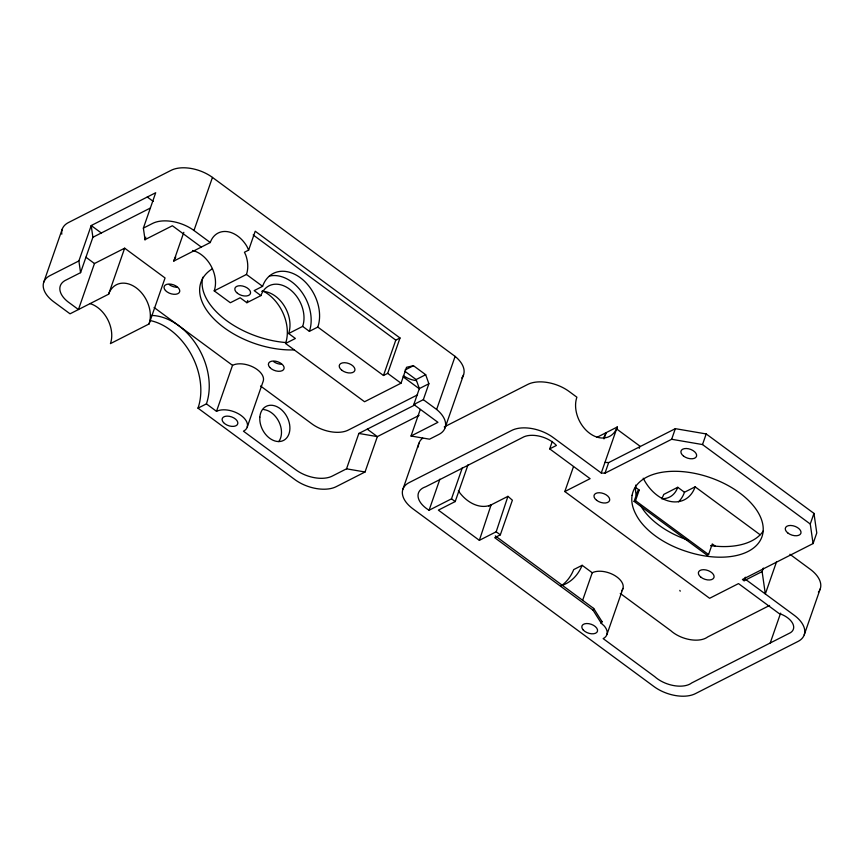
<?xml version="1.0" encoding="UTF-8"?>
<svg xmlns="http://www.w3.org/2000/svg" width="864" height="864" viewBox="0 0 864 864"><rect width="100%" height="100%" fill="white"/><g stroke="black" fill="none" stroke-linecap="round" stroke-linejoin="round"><path stroke-width="1.3" d="M635.753 485.071L635.504 487.458A68.278 38.772 19.2 0 0 636.314 495.353M467.996 464.843L455.198 501.563L438.383 510.127L479.358 540.335L491.108 504.889A33.599 24.278 63 0 1 458.32 490.817M479.358 540.335L496.184 531.781L507.935 496.336L512.384 500.213L500.332 534.838L494.716 537.689L593.05 610.189L601.43 623.441L604.012 625.741A18.209 10.336 19.2 0 1 603.158 638.604L654.674 676.598A24.138 13.705 19.2 0 0 691.708 682.938L790.42 632.718A17.993 10.217 19.2 0 0 778.918 613.397L738.504 583.6L709.614 598.298L564.818 491.54L573.48 466.679M262.591 286.34L246.456 274.46A27.313 19.732 63.1 0 0 245.765 255.085L244.447 252.245L248.648 250.106L255.215 231.217L400.01 337.986L387.688 373.367L383.476 375.505L317.801 327.067A37.325 26.968 63.1 0 0 300.294 277.69A37.325 26.968 63.1 0 0 262.591 286.34L254.178 290.617L260.917 295.596A28.22 20.39 63.1 0 1 289.429 289.051A28.22 20.39 63.1 0 1 302.659 326.387L309.388 331.344L317.801 327.067M43.751 282.236L62.23 229.165M89.899 303.556A27.313 19.742 63 0 1 110.441 343.613L149.04 323.968L165.056 277.97L124.654 248.184L94.468 263.531L78.451 309.539L69.919 303.253A25.888 14.699 19.2 0 1 66.539 279.796L80.568 272.657L78.883 260.928L91.206 225.547L155.693 192.737L143.37 228.118L145.066 239.846L145.768 237.19M80.568 272.657L92.891 237.276L91.206 225.547L101.304 232.999M78.883 260.928L49.993 275.627A30.499 17.323 19.2 0 0 53.762 301.817L70.038 313.816L108.626 294.181L124.654 248.184M248.648 250.106L246.964 246.478A27.313 19.732 63.1 0 0 210.265 242.525L173.815 261.058L183.816 232.33M210.265 242.525L193.968 230.494L212.458 177.412A30.499 17.323 19.2 0 0 171.104 170.338L68.472 222.545A30.499 17.323 19.2 0 0 61.798 234.176M419.126 415.368L377.363 436.612L365.04 471.992L346.529 468.828L332.564 475.934A26.86 15.25 19.2 0 1 295.531 469.595L243.443 431.19A18.209 10.336 19.2 0 0 241.196 415.552A18.209 10.336 19.2 0 0 216.508 411.329L232.524 365.332L154.094 307.498M247.244 427.01L263.272 381.013A18.209 10.336 19.2 0 0 253.346 367.178A18.209 10.336 19.2 0 0 232.524 365.332M346.529 468.828L358.852 433.447L414.99 404.881M383.476 375.505L395.798 340.124L400.01 337.986M262.732 290.812A37.325 26.968 63.1 0 1 285.552 343.472L364.554 401.749L401.015 383.206L406.555 367.286L413.456 365.699L425.682 374.706L428.879 383.746L423.338 399.665L413.802 404.514L437.94 422.323L411.026 436.018L420.271 409.482M413.802 404.514L419.342 388.595L416.135 379.566L404.935 371.304M402.894 489.24L418.91 443.243M411.026 436.018L429.538 439.182L438.847 434.452A30.499 17.323 19.2 0 0 436.633 409.471L455.112 356.389L212.458 177.412M445.09 427.842L463.568 374.76M462.326 467.759L451.505 498.83L429.073 510.246L439.895 479.164M564.818 491.54L590.112 478.667L549.698 448.88L552.301 441.418M603.968 438.89L606.128 432.67A27.313 19.742 63 0 1 603.526 437.659M763.344 568.048L762.113 571.59L744.098 580.748L742.414 579.506L813.078 543.564L810.259 524.016L702.508 444.56L671.652 439.279L604.973 473.202L601.268 472.997L617.285 426.989A27.313 19.742 63 0 1 589.691 433.328A27.313 19.742 63 0 1 576.882 397.202L569.138 391.489A30.499 17.323 19.2 0 0 527.785 384.415L444.247 426.913M604.973 473.202L608.677 462.586L675.346 428.663L706.201 433.944L813.964 513.4L816.772 532.948L813.078 543.564M582.552 600.545L592.24 572.746L582.142 565.294L573.728 569.581A59.692 43.146 63 0 1 561.427 585.673M593.05 610.189L593.665 608.418L495.331 535.918M715.295 546.167L712.271 543.942L708.577 554.558L707.173 555.271L634.1 501.401L637.805 490.784L639.198 490.072L635.504 487.339M634.1 501.401L635.504 500.688L639.198 490.072M600.901 622.976L601.517 621.205L602.046 621.67L601.43 623.441M671.652 439.279L675.346 428.663M606.96 634.424L622.976 588.427M702.508 444.56L706.201 433.944M744.098 580.748L745.33 577.217M776.585 561.632L765.331 593.957L762.113 571.59M810.259 524.016L813.964 513.4M770.224 642.989L780.613 613.148M804.233 634.835L820.249 588.838M92.891 237.276L150.228 208.105M143.37 228.118L152.626 223.409A30.499 17.323 19.2 0 1 193.968 230.494M144.882 239.717L172.379 225.742L201.301 247.082M192.542 250.495A27.313 19.732 63.1 0 1 214.207 290.855L246.456 274.46M214.207 290.855L230.342 302.746L240.16 297.756L246.888 302.724L260.917 295.596M261.684 291.319A28.22 20.39 63.1 0 1 284.051 305.564A28.22 20.39 63.1 0 1 288.641 333.515L302.659 326.387M285.552 343.472L295.369 338.483L288.641 333.515M149.818 320.468A59.173 42.768 63 0 1 197.996 408.164L206.41 403.877L216.508 411.329M405.108 369.943L413.456 365.699M416.135 379.566L425.682 374.706M419.342 388.595L428.879 383.746M417.528 394.859L348.581 429.937A26.86 15.25 19.2 0 1 311.548 423.598L260.55 385.992M365.04 471.992L336.215 486.67A30.499 17.323 19.2 0 1 294.862 479.585L197.996 408.164M549.698 448.88L556.427 445.457A21.762 12.355 19.2 0 0 524.005 436.774L425.693 486.788A24.138 13.705 19.2 0 0 429.073 510.246M596.927 437.346L617.285 426.989M488.776 506.077L507.935 496.336M760.115 534.751L695.131 486.832L684.472 492.253L677.743 487.285L663.714 494.435A28.22 20.39 63 0 1 661.673 498.658M769.586 605.459L707.724 636.93A24.138 13.705 19.2 0 1 670.702 630.601L620.255 593.406M604.962 462.38L608.677 462.586M358.852 433.447L377.363 436.612L367.265 429.16M789.912 554.267L810.238 569.257A30.499 17.323 19.2 0 1 819.774 589.972M616.399 428.782L639.911 446.116A37.325 26.968 63 0 0 639.23 448.33M601.268 472.997L553.122 437.486A30.499 17.323 19.2 0 0 511.769 430.412L409.136 482.62A30.499 17.323 19.2 0 0 412.916 508.82L654.016 686.588A30.499 17.323 19.2 0 0 695.358 693.662L797.99 641.455A30.499 17.323 19.2 0 0 794.21 615.254L746.064 579.755M635.504 500.688L708.577 554.558M253.174 234.954L395.798 340.124M403.121 376.823L419.332 388.778M423.338 399.665L436.633 409.471M147.28 197.014L153.241 201.409M451.505 498.83L455.198 501.563M496.184 531.781L500.332 534.838M85.946 257.245L94.468 263.531M387.688 373.367L401.015 383.206M593.665 608.418L602.046 621.67M679.838 590.371L680.206 591.203M763.43 530.734A68.278 38.772 19.2 0 1 719.55 546.469L715.1 546.156A68.278 38.772 19.2 0 1 710.586 545.627M687.755 540.032A65.74 37.336 19.2 0 1 640.516 505.429M677.743 487.285A28.22 20.39 63 0 1 661.824 498.679M684.472 492.253A37.325 26.968 63 0 1 678.51 501.811M695.131 486.832A37.325 26.968 63 0 1 671.155 501.584A37.325 26.968 63 0 1 643.226 478.202M281.448 364.23A8.197 4.655 19.2 0 1 273.683 361.649M177.088 287.258A8.197 4.655 19.2 0 1 169.312 284.666M286.675 342.608A70.556 40.068 19.2 0 1 202.802 277.214M455.112 356.389A30.499 17.323 19.2 0 1 461.7 378.011M416.308 380.603A16.254 9.223 19.2 0 1 403.358 375.613M294.3 349.888A70.556 40.068 19.2 0 1 214.726 319.723A70.556 40.068 19.2 0 1 212.112 268.92M246.888 302.724A28.22 20.39 63.1 0 1 247.806 300.521M269.406 276.07A37.325 26.968 63.1 0 1 301.676 291.967A37.325 26.968 63.1 0 1 309.388 331.344M150.649 315.414A59.173 42.768 63 0 1 197.057 345.708A59.173 42.768 63 0 1 206.41 403.877M263.833 409.601A19.116 13.813 63 0 1 279.148 422.237A19.116 13.813 63 0 1 278.748 441.601M418.36 446.947A30.499 17.323 19.2 0 1 422.712 438.156M819.148 591.062A30.499 17.323 19.2 0 1 818.392 592.088M582.142 565.294A59.692 43.146 63 0 1 561.146 585.738M592.24 572.746A18.209 10.336 19.2 0 1 615.071 575.726A18.209 10.336 19.2 0 1 621.626 590.792M108.626 294.181A27.313 19.742 63 0 1 136.231 287.842A27.313 19.742 63 0 1 149.04 323.968M173.815 261.058A27.313 19.732 63.1 0 1 175.792 256.964M632.102 495.342L632.005 496.012A68.278 38.772 19.2 0 0 632.621 505.969L632.815 506.704A68.278 38.772 19.2 0 0 635.818 514.156A65.74 37.336 19.2 0 0 686.329 551.405A68.278 38.772 19.2 0 0 714.755 557.032L715.856 557.086A68.278 38.772 19.2 0 0 762.437 522.774A68.278 38.772 19.2 0 0 695.725 473.58A68.278 38.772 19.2 0 0 632.102 495.342M787.903 533.034A8.197 4.655 19.2 0 0 800.874 533.358A8.197 4.655 19.2 0 0 790.69 525.463A8.197 4.655 19.2 0 0 787.903 533.034M683.478 456.03A8.197 4.655 19.2 0 0 696.481 456.419A8.197 4.655 19.2 0 0 686.351 448.502A8.197 4.655 19.2 0 0 683.478 456.03M596.592 500.288A8.197 4.655 19.2 0 0 609.563 500.612A8.197 4.655 19.2 0 0 599.378 492.728A8.197 4.655 19.2 0 0 596.592 500.288M700.974 577.249A8.197 4.655 19.2 0 0 713.956 577.584A8.197 4.655 19.2 0 0 703.76 569.689A8.197 4.655 19.2 0 0 700.974 577.249M237.438 293.285A8.197 4.655 19.2 0 0 250.42 293.62A8.197 4.655 19.2 0 0 240.235 285.725A8.197 4.655 19.2 0 0 237.438 293.285M269.816 367.481A8.197 4.655 19.2 0 0 283.424 369.814A8.197 4.655 19.2 0 0 275.54 361.184A8.197 4.655 19.2 0 0 269.816 367.481M165.456 290.498A8.197 4.655 19.2 0 0 179.053 292.831A8.197 4.655 19.2 0 0 171.18 284.202A8.197 4.655 19.2 0 0 165.456 290.498M341.831 370.256A8.197 4.655 19.2 0 0 354.802 370.58A8.197 4.655 19.2 0 0 344.617 362.696A8.197 4.655 19.2 0 0 341.831 370.256M223.528 422.582A8.197 4.655 19.2 0 0 237.136 424.915A8.197 4.655 19.2 0 0 229.262 416.286A8.197 4.655 19.2 0 0 223.528 422.582M583.243 629.996A8.197 4.655 19.2 0 0 596.851 632.329A8.197 4.655 19.2 0 0 588.967 623.7A8.197 4.655 19.2 0 0 583.243 629.996M259.837 417.182A19.116 13.813 63 0 0 281.178 441.288A19.116 13.813 63 0 0 283.5 411.75A19.116 13.813 63 0 0 259.837 417.182"/></g></svg>
